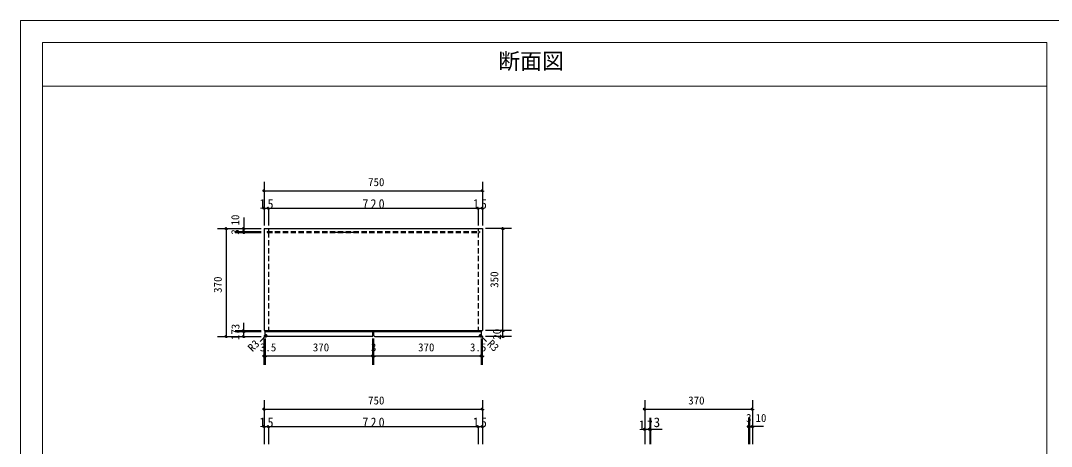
# Model space of a CAD drawing. Units: millimetres on the paper, enlarged 5 times, with parts at other scales. Extents: x -1044 to 931, y -502 to 889.
# Drawn here: x -1044 to 136, y 402 to 889 of the extents above; entities that cross this region are included whole.
import ezdxf
from ezdxf.enums import TextEntityAlignment as Align

# ---------------------------------------------------------------- set-up
doc = ezdxf.new("R2010")
doc.units = ezdxf.units.MM
doc.header["$LTSCALE"] = 5
doc.header["$PDMODE"] = 32
doc.header["$PDSIZE"] = 2.5
doc.linetypes.add('DASHED1', pattern=[1.8, 1.2, -0.6])
doc.layers.add('0-0_0', color=7, linetype='Continuous', lineweight=18)
doc.layers.add('1-0_H-SYM', color=7, linetype='DASHED1')
doc.styles.add('ＭＳ ゴシック', font='')
doc.styles.get('ＭＳ ゴシック').set_extended_font_data('MS Gothic')

msp = doc.modelspace()

# ---------------------------------------------------------------- linework, layer by layer
at = {"layer": '0-0_0'}
for p, q in [((-1018.956, 864.147), (131.044, 864.147)), ((-1018.956, 864.147), (-1018.956, -364.603)), ((131.044, 864.147), (131.044, -364.603)), ((-1018.956, 814.147), (131.044, 814.147))]:
    msp.add_line(p, q, dxfattribs=at)
msp.add_lwpolyline([(-1043.956, -502.103), (-1043.956, 889.147), (931.044, 889.147)], dxfattribs=at)
at = {"layer": '1-0_H-SYM', "color": 4, "linetype": 'Continuous'}
for p, q in [((-765.043, 704.638), (-765.043, 654.638)), ((-515.043, 704.638), (-515.043, 654.638)), ((-765.043, 694.638), (-515.043, 694.638)), ((-765.043, 674.68), (-765.043, 654.638)), ((-765.043, 674.68), (-760.043, 674.68)), ((-760.043, 674.68), (-520.043, 674.68)), ((-520.043, 674.68), (-520.043, 654.638)), ((-520.043, 674.68), (-515.043, 674.68)), ((-515.043, 674.68), (-515.043, 654.638)), ((-788.377, 663.91), (-788.377, 647.971)), ((-818.377, 651.305), (-768.377, 651.305)), ((-808.377, 527.971), (-808.377, 651.305)), ((-481.71, 651.305), (-511.71, 651.305)), ((-491.71, 534.638), (-491.71, 651.305)), ((-798.377, 647.971), (-768.377, 647.971)), ((-798.377, 646.971), (-768.377, 646.971)), ((-788.377, 646.971), (-788.377, 647.971)), ((-658.043, 646.971), (-688.043, 646.971)), ((-788.377, 527.971), (-788.377, 543.543)), ((-798.377, 534.638), (-768.377, 534.638)), ((-798.377, 533.638), (-768.377, 533.638)), ((-481.71, 534.638), (-511.71, 534.638)), ((-491.71, 527.971), (-491.71, 534.638)), ((-818.377, 527.971), (-768.377, 527.971)), ((-798.377, 527.971), (-768.377, 527.971)), ((-761.877, 529.971), (-769.562, 522.286)), ((-765.043, 495.638), (-765.043, 525.638)), ((-763.71, 495.638), (-763.71, 525.638)), ((-640.71, 495.638), (-640.71, 525.638)), ((-639.377, 495.638), (-639.377, 525.638)), ((-518.198, 529.954), (-510.513, 522.269)), ((-516.377, 495.638), (-516.377, 525.638)), ((-515.043, 495.638), (-515.043, 525.638)), ((-481.71, 527.971), (-511.71, 527.971)), ((-765.043, 505.638), (-763.71, 505.638)), ((-763.71, 505.638), (-640.71, 505.638)), ((-640.71, 505.638), (-639.377, 505.638)), ((-639.377, 505.638), (-516.377, 505.638)), ((-516.377, 505.638), (-515.043, 505.638)), ((-765.043, 454.874), (-765.043, 404.874)), ((-515.043, 454.874), (-515.043, 404.874)), ((-329.315, 454.874), (-329.315, 404.874)), ((-205.982, 454.874), (-205.982, 404.874)), ((-765.043, 444.874), (-515.043, 444.874)), ((-329.315, 444.874), (-205.982, 444.874)), ((-329.315, 434.874), (-329.315, 404.874)), ((-323.649, 434.874), (-323.649, 404.874)), ((-322.649, 434.874), (-322.649, 404.874)), ((-210.315, 434.874), (-210.315, 404.874)), ((-209.315, 434.874), (-209.315, 404.874)), ((-765.043, 424.874), (-765.043, 404.874)), ((-765.043, 424.874), (-760.043, 424.874)), ((-760.043, 424.874), (-520.043, 424.874)), ((-760.043, 424.874), (-760.043, 404.874)), ((-520.043, 424.874), (-520.043, 404.874)), ((-520.043, 424.874), (-515.043, 424.874)), ((-515.043, 424.874), (-515.043, 404.874)), ((-329.315, 421.768), (-309.378, 421.768)), ((-323.649, 421.768), (-322.649, 421.768)), ((-210.315, 424.874), (-209.315, 424.874)), ((-193.377, 424.874), (-209.315, 424.874))]:
    msp.add_line(p, q, dxfattribs=at)
at = {"layer": '1-0_H-SYM', "linetype": 'Continuous'}
for p, q in [((-760.043, 674.68), (-760.043, 654.638)), ((-765.043, 651.305), (-515.043, 651.305)), ((-765.043, 651.305), (-765.043, 534.638)), ((-515.043, 651.305), (-515.043, 534.638)), ((-765.043, 534.638), (-515.043, 534.638)), ((-763.877, 528.971), (-763.877, 533.638)), ((-763.877, 533.638), (-640.543, 533.606)), ((-640.543, 528.971), (-640.543, 533.606)), ((-639.543, 533.606), (-516.21, 533.606)), ((-639.543, 528.939), (-639.543, 533.606)), ((-516.21, 528.939), (-516.21, 533.606)), ((-641.543, 527.971), (-762.877, 527.971)), ((-638.543, 527.939), (-517.21, 527.939))]:
    msp.add_line(p, q, dxfattribs=at)
at = {"layer": '1-0_H-SYM'}
for p, q in [((-760.043, 651.305), (-760.043, 647.971)), ((-520.043, 651.305), (-520.043, 647.971)), ((-761.71, 647.971), (-761.71, 646.971)), ((-761.71, 647.971), (-518.377, 647.971)), ((-761.71, 646.971), (-518.377, 646.971)), ((-760.043, 646.971), (-760.043, 534.638)), ((-520.043, 646.971), (-520.043, 534.638)), ((-518.377, 647.971), (-518.377, 646.971))]:
    msp.add_line(p, q, dxfattribs=at)
at = {"layer": '1-0_H-SYM', "linetype": 'Continuous'}
for centre, start, end in [((-762.877, 528.971), 180, 270), ((-641.543, 528.971), 270, 0), ((-638.543, 528.939), 180, 270), ((-517.21, 528.939), 270, 0)]:
    msp.add_arc(centre, 1, start, end, dxfattribs=at)
at = {"layer": '1-0_H-SYM', "color": 4}
for p in [(-765.043, 694.638), (-515.043, 694.638), (-765.043, 674.68), (-760.043, 674.68), (-520.043, 674.68), (-515.043, 674.68), (-808.377, 651.305), (-788.377, 651.305), (-788.377, 647.971), (-491.71, 651.305), (-788.377, 646.971), (-788.377, 534.638), (-788.377, 533.638), (-491.71, 534.638), (-808.377, 527.971), (-788.377, 527.971), (-763.584, 528.264), (-762.877, 528.971), (-517.195, 528.954), (-516.488, 528.247), (-491.71, 527.971), (-765.043, 505.638), (-763.71, 505.638), (-640.71, 505.638), (-639.377, 505.638), (-516.377, 505.638), (-515.043, 505.638), (-765.043, 444.874), (-515.043, 444.874), (-329.315, 444.874), (-205.982, 444.874), (-765.043, 424.874), (-760.043, 424.874), (-520.043, 424.874), (-515.043, 424.874), (-210.315, 424.874), (-209.315, 424.874), (-205.982, 424.874), (-329.315, 421.768), (-323.649, 421.768), (-322.649, 421.768)]:
    msp.add_point(p, dxfattribs=at)

# ---------------------------------------------------------------- texts
at = {"layer": '0-0_0', "style": 'ＭＳ ゴシック'}
msp.add_text('断面図 ', height=18.33, dxfattribs=at).set_placement((-496.957, 828.231), align=Align.BOTTOM_LEFT)
at = {"layer": '1-0_H-SYM', "style": 'ＭＳ ゴシック'}
for s, height, p in [('750', 9.164, (-646.085, 697.138)), ('3.5', 9.164, (-769.918, 508.138)), ('370', 9.164, (-709.379, 508.138)), ('3', 9.164, (-642.835, 508.138)), ('370', 9.164, (-588.842, 508.138)), ('3.5', 9.164, (-529.416, 508.143)), ('750', 9.164, (-646.085, 447.374)), ('370', 9.164, (-279.524, 447.374)), ('3', 9.164, (-213.274, 427.374)), ('10', 9.164, (-202.458, 427.374)), ('3', 11, (-319.136, 420.934))]:
    msp.add_text(s, height=height, dxfattribs=at).set_placement(p, align=Align.BOTTOM_LEFT)
for s, rotation, p in [('10', 90, (-790.877, 654.828)), ('3', 90, (-790.877, 644.346)), ('370', 90, (-810.877, 577.763)), ('350', 90, (-494.21, 583.596)), ('17', 90, (-790.877, 523.696)), ('3', 90, (-790.664, 536.126)), ('20', 90, (-491.293, 524.221)), ('R3', 45, (-776.507, 507.831)), ('R3', 315, (-512.418, 516.669))]:
    msp.add_text(s, height=9.164, rotation=rotation, dxfattribs=at).set_placement(p, align=Align.BOTTOM_LEFT)
at = {"layer": '1-0_H-SYM', "char_height": 11, "attachment_point": 7, "style": 'ＭＳ ゴシック'}
for s, insert in [('\\T1.36;\\W0.9;15', (-770.335, 673.846)), ('\\T1.38;\\W0.9;720', (-652.543, 673.846)), ('\\T1.36;\\W0.9;15', (-526.002, 673.846)), ('\\T1.36;\\W0.9;15', (-770.335, 424.041)), ('\\T1.38;\\W0.9;720', (-652.543, 424.041)), ('\\T1.36;\\W0.9;15', (-526.002, 424.041)), ('\\T1.36;\\W0.9;17', (-336.041, 420.922))]:
    msp.add_mtext(s, dxfattribs=dict(at, insert=insert))

doc.saveas('drawing.dxf')
